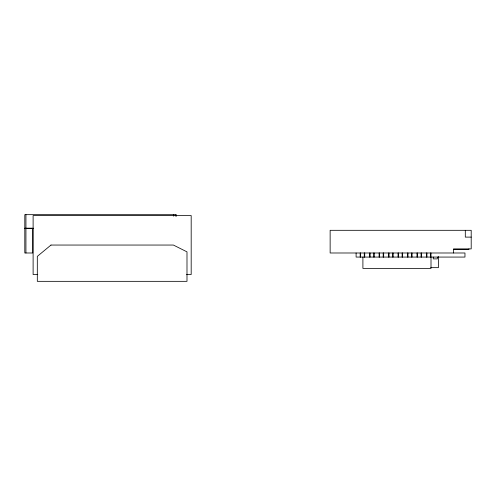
<?xml version="1.0" encoding="UTF-8"?>
<svg xmlns="http://www.w3.org/2000/svg" width="496" height="496" viewBox="0 0 496 496"><rect width="100%" height="100%" fill="white"/><g stroke="black" fill="none" stroke-linecap="round" stroke-linejoin="round"><path stroke-width="0.74" d="M176.068 216.206L176.068 214.694L24.806 214.663L24.8 252.991L25.935 252.991L25.941 214.663M33.678 228.272L24.8 228.272L32.736 228.272L32.736 252.991L25.935 252.991M173.712 216.206L173.712 214.694M175.981 216.206L175.981 214.694M471.2 237.113L465.304 237.113L465.304 230.311M453.511 249.358L468.931 249.358L468.931 248.905M430.677 267.654L438.408 267.654L438.408 256.506M37.764 274.536L33.114 274.536L33.114 215.568L191.183 215.568L191.183 274.536L186.539 274.536M453.511 252.991L453.511 248.905L471.2 248.905L471.2 230.311L330.138 230.311L330.138 252.991L464.963 252.991L464.963 257.071L356.103 257.071L356.103 252.991M437.354 257.071L437.354 258.887L433.275 258.887L433.275 257.071M431.005 252.991L431.005 268.41L362.905 268.41L362.905 257.071M430.553 252.991L430.553 257.071M426.92 252.991L426.92 257.071M426.467 252.991L426.467 257.071M421.538 252.991L421.538 257.071M421.079 252.991L421.079 257.071M417.452 252.991L417.452 257.071M417 252.991L417 257.071M412.064 252.991L412.064 257.071M411.612 252.991L411.612 257.071M407.985 252.991L407.985 257.071M407.532 252.991L407.532 257.071M402.597 252.991L402.597 257.071M402.144 252.991L402.144 257.071M398.517 252.991L398.517 257.071M398.059 252.991L398.059 257.071M393.13 252.991L393.13 257.071M392.677 252.991L392.677 257.071M389.044 252.991L389.044 257.071M388.591 252.991L388.591 257.071M383.662 252.991L383.662 257.071M383.203 252.991L383.203 257.071M379.576 252.991L379.576 257.071M379.124 252.991L379.124 257.071M374.189 252.991L374.189 257.071M373.736 252.991L373.736 257.071M370.109 252.991L370.109 257.071M369.656 252.991L369.656 257.071M364.721 252.991L364.721 257.071M364.269 252.991L364.269 257.071M360.642 252.991L360.642 257.071M360.189 252.991L360.189 257.071M50.989 245.049L37.312 256.389L37.312 281.337L186.992 281.337L186.992 251.856L173.383 245.049L50.989 245.049"/></g></svg>
